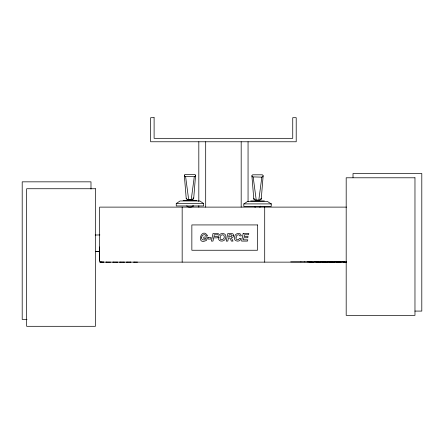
<?xml version="1.0" encoding="UTF-8"?>
<svg xmlns="http://www.w3.org/2000/svg" width="444" height="444" viewBox="0 0 444 444"><rect width="100%" height="100%" fill="white"/><g stroke="black" fill="none" stroke-linecap="round" stroke-linejoin="round"><path stroke-width="0.67" d="M193.689 198.557L195.56 175.424M261.255 198.984L263.126 175.852M186.347 198.196A3.735 1.388 0 0 0 188.084 199.756L191.214 199.85L194.283 176.718L194.811 176.462A5.606 2.081 0 0 0 194.811 174.381L185.098 174.381A5.606 2.081 0 0 0 185.098 176.462L194.283 176.718M254.279 198.29A3.735 1.388 0 0 0 255.65 200.183L258.78 200.277L261.849 177.145L262.371 176.89A5.606 2.081 0 0 0 262.371 174.808L252.664 174.808A5.606 2.081 0 0 0 252.664 176.89L261.849 177.145M176.351 203.463L180.086 200.971L199.822 200.971L203.557 203.463M243.911 203.896L247.652 201.404L267.388 201.404L271.123 203.896M344.694 261.732L338.778 261.86M346.553 262.016L343.845 262.138L346.131 262.127M191.214 199.85L191.825 199.756A3.735 1.388 0 0 0 193.19 197.858M258.78 200.277L259.385 200.183A3.735 1.388 0 0 0 260.756 198.29M95.16 235.031L99.878 234.932M95.504 251.67L99.489 251.604M95.432 251.693L99.423 251.626M325.019 261.86L328.46 261.849M326.878 262.138L327.383 262.138M318.143 261.86L321.584 261.843M331.901 261.86L339.283 261.855M344.278 261.849L341.985 261.855M319.996 262.138L320.501 262.138M333.755 262.138L334.26 262.138M290.726 261.86L300.949 261.86M340.692 262.138L341.136 262.138L336.963 262.132M183.106 200.477L196.809 200.477M250.666 200.904L264.369 200.904M346.553 207.115L99.628 207.115L99.628 262.138L346.67 262.138M311.766 261.843L307.592 261.86M318.648 261.849L314.474 261.843M325.524 261.849L321.079 261.86M332.401 261.855L327.955 261.86M334.837 261.86L338.994 261.86M300.877 261.86L304.456 261.86M318.209 261.86L304.445 261.86M321.512 261.86L325.091 261.86M332.134 261.86L328.399 261.86M101.293 262.138L103.718 262.138M106.072 262.132L110.595 262.138M112.948 262.127L117.205 262.127M117.122 262.138L117.477 262.138M119.83 262.127L124.081 262.127M123.998 262.138L124.353 262.138M126.707 262.121L130.73 262.121M133.583 262.121L134.166 262.138M313.625 262.121L309.451 262.138M320.501 262.127L316.328 262.121M327.383 262.127L322.932 262.138M334.26 262.132L329.814 262.138M336.691 262.138L337.196 262.138M103.363 262.132L103.718 262.132M106.072 262.138L106.427 262.138M112.948 262.138L113.303 262.138M119.83 262.138L120.18 262.138M414.924 311.083L421.8 311.083L421.8 173.515L353.013 173.515L353.013 177.594M27.017 319.408L22.2 319.408L22.2 181.84L90.987 181.84L90.987 189.066M126.707 262.138L127.062 262.138M130.647 262.138L130.958 262.121M137.529 262.138L134.088 262.121M100.86 262.082L103.213 262.132M101.077 262.127L101.376 262.143M101.154 262.127L100.655 262.01M100.738 262.016L100.277 261.793M99.628 260.473L99.684 260.906M253.191 177.145L256.255 200.277M185.625 176.718L188.694 199.85M251.915 175.852L253.779 198.984M184.349 175.424L186.219 198.557M99.628 246.981L99.639 260.689M264.707 207.115L264.707 262.138M260.634 206.155L260.634 206.632M248.057 141.769L248.057 201.609M241.181 141.769L241.181 207.115M205.694 141.769L205.694 207.115M198.818 141.769L198.818 201.609M198.818 205.739L198.818 207.115M193.068 205.727L193.068 206.205M182.168 207.115L182.168 262.138M192.962 205.655A3.114 1.154 0 0 1 189.954 207.115A3.114 1.154 0 0 1 186.946 205.655M193.068 198.557A3.114 1.154 0 0 1 192.962 198.851M192.652 199.134A3.114 1.154 0 0 1 192.158 199.373M191.514 199.556A3.114 1.154 0 0 1 188.4 199.556M187.751 199.373A3.114 1.154 0 0 1 187.257 199.134M260.634 206.388A3.114 1.154 0 0 1 259.718 207.204M255.317 207.204A3.114 1.154 0 0 1 254.401 206.388M260.217 199.561A3.114 1.154 0 0 1 259.718 199.8M258.325 200.1A3.114 1.154 0 0 1 256.71 200.1M255.317 199.8A3.114 1.154 0 0 1 254.823 199.561M218.487 237.412C217.543 242.441 225.363 242.174 225.702 237.74C227.411 232.162 218.293 232.134 218.487 237.412M220.024 237.451C219.386 241.381 224.986 239.788 224.281 236.58C224.248 233.405 219.791 234.815 220.024 237.451M233.661 235.47L233.083 237.074L231.318 237.856L233.056 241.092L231.374 241.092L230.247 238.467L229.115 237.94L228.471 237.94L227.816 241.092L226.246 241.092L227.839 233.477C229.598 233.677 233.6 232.523 233.661 235.47M201.737 237.096C200.793 239.488 203.507 240.726 205.311 239.433L205.544 238.3L203.602 238.3L203.863 237.024L207.27 237.024L206.588 240.293C195.388 246.137 201.609 226.224 207.548 235.747L206.088 235.914C205.328 233.483 201.737 234.904 201.737 237.096M236.097 237.163C234.97 239.671 238.833 241.048 239.41 238.35L240.992 238.589C239.943 242.979 232.761 241.286 234.599 236.702C234.776 233.161 240.887 231.857 241.392 235.814L239.888 235.958C239.366 233.5 235.975 235.17 236.097 237.163M232.101 235.498L231.219 236.646L228.716 236.796L229.137 234.748L231.435 234.782L232.101 235.498M213.664 237.851L212.992 241.092L211.422 241.092L213.015 233.477L218.348 233.477L218.076 234.748L214.313 234.748L213.93 236.58L217.621 236.58L217.355 237.851L213.664 237.851M243.168 233.477L241.58 241.092L247.524 241.092L247.796 239.821L243.368 239.821L243.845 237.751L247.785 237.751L248.052 236.48L244.106 236.48L244.472 234.748L248.551 234.748L248.812 233.477L243.168 233.477M208.175 237.629L207.875 239.066L210.767 239.066L211.067 237.629L208.175 237.629M154.107 117.693L150.666 117.693L150.666 141.769L296.209 141.769L296.209 117.693L292.74 117.693L292.74 138.328L154.107 138.328L154.107 117.693M414.968 177.789L346.187 177.789L346.187 315.357L414.968 315.357L414.968 177.789M95.443 188.739L26.662 188.739L26.662 326.307L95.443 326.307L95.443 188.739M203.657 203.463L176.251 203.463L176.251 205.955L203.657 205.955L203.657 203.463M271.223 203.896L243.817 203.896L243.817 206.388L271.223 206.388L271.223 203.896M257.498 224.93L191.852 224.93L191.852 250.25L257.498 250.25L257.498 224.93"/></g></svg>
